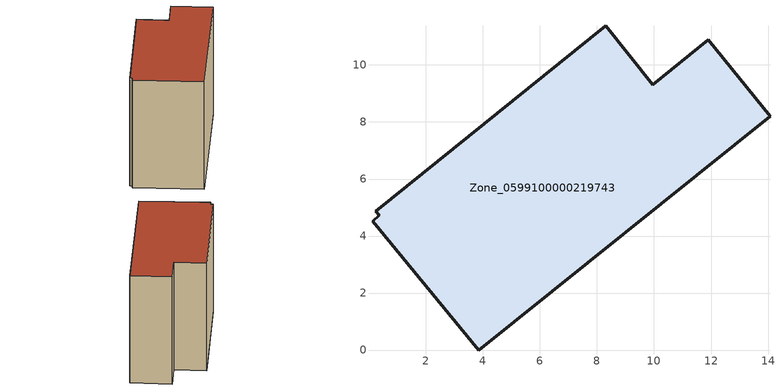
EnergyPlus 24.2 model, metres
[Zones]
Zone_0599100000219743
 floor ground (C_G): 3.85,0 0.13,4.52 0.37,4.72 0.25,4.87 8.3,11.37 9.96,9.31 11.91,10.88 14.07,8.2 z0
 wall outside (C_F): 14.07,8.2 11.91,10.88 9.96,9.31 8.3,11.37 0.25,4.87 0.37,4.72 0.13,4.52 3.85,0 14.07,8.2 z0:9.82
 roof outside (C_R): 0.13,4.52 3.85,0 14.07,8.2 11.91,10.88 9.96,9.31 8.3,11.37 0.25,4.87 0.37,4.72 z9.82
[BUILDING]
Pand.0599100000219743: North Axis=0; Terrain=City; Loads Convergence Tolerance Value=0.04; Temperature Convergence Tolerance Value=0.4; Solar Distribution=FullExterior; Maximum Number of Warmup Days=25; Minimum Number of Warmup Days=1
[Site:Location]
Rotterdam.The.Hague.AP_ZH_NLD Design_Conditions: Latitude=51.96; Longitude=4.45; Time Zone=1; Elevation=-4.5
[SITE:GROUNDTEMPERATURE:BUILDINGSURFACE]
18, 18, 18, 18, 18, 18, 18, 18, 18, 18, 18, 18
[MATERIAL] Thermal Absorptance=0.9; Solar Absorptance=0.7; Visible Absorptance=0.7
Name | Roughness | Thickness | Conductivity | Density | Specific Heat
G.TI.1946 | MediumSmooth | 0.15 | 1 | 540 | 1210
F.TI.1946 | Rough | 0.3 | 0.857143 | 1920 | 840
R.TI.1946 | MediumRough | 0.2 | 0.1 | 1500 | 1000
[CONSTRUCTION]
C_G: G.TI.1946
C_F: F.TI.1946
C_R: R.TI.1946
[ZONE]
Zone_0599100000219743: Type=1; Multiplier=1; Ceiling Height=Autocalculate; Volume=Autocalculate; Floor Area=autocalculate; Part of Total Floor Area=Yes
[ZONEINFILTRATION:DESIGNFLOWRATE]
Infil_Zone_0599100000219743: Zone or ZoneList or Space or SpaceList=Zone_0599100000219743; Schedule=AlwaysOn; Design Flow Rate Calculation Method=Flow/Area; Flow Rate per Floor Area=0.003; Constant Term Coefficient=1; Temperature Term Coefficient=0; Velocity Term Coefficient=0; Velocity Squared Term Coefficient=0
[HVACTEMPLATE:ZONE:IDEALLOADSAIRSYSTEM]
Zone_0599100000219743: Maximum Heating Supply Air Temperature=50; Minimum Cooling Supply Air Temperature=13; Maximum Heating Supply Air Humidity Ratio=0.0156; Minimum Cooling Supply Air Humidity Ratio=0.0077; Heating Limit=NoLimit; Cooling Limit=NoLimit; Dehumidification Control Type=ConstantSensibleHeatRatio; Cooling Sensible Heat Ratio=0.7; Dehumidification Setpoint=60; Humidification Control Type=None; Humidification Setpoint=30; Outdoor Air Method=None; Outdoor Air Flow Rate per Person=0.00944; Outdoor Air Flow Rate per Zone Floor Area=0; Outdoor Air Flow Rate per Zone=0; Demand Controlled Ventilation Type=None; Outdoor Air Economizer Type=NoEconomizer; Heat Recovery Type=None; Sensible Heat Recovery Effectiveness=0.7; Latent Heat Recovery Effectiveness=0.65
[ZONECONTROL:THERMOSTAT]
ThermostatControl_Zone_0599100000219743: Zone or ZoneList=Zone_0599100000219743; Control Type Schedule=DualSetpointControlType; Control 1=Thermostat_Zone_0599100000219743; Temperature Difference Between Cutout And Setpoint=0
[THERMOSTATSETPOINT:DUALSETPOINT]
Thermostat_Zone_0599100000219743: Heating Setpoint Temperature Schedule=HeatingSetpoint_Zone_0599100000219743; Cooling Setpoint Temperature Schedule=CoolingSetpoint_Zone_0599100000219743
[SCHEDULE:COMPACT]
HeatingSetpoint_Zone_0599100000219743: Through: 12/31, For: AllDays, Until: 24:00, 21
CoolingSetpoint_Zone_0599100000219743: Through: 12/31, For: AllDays, Until: 24:00, 24
DualSetpointControlType: Through: 12/31, For: AllDays, Until: 24:00, 4
AlwaysOn: Through: 12/31, For: AllDays, Until: 24:00, 1
